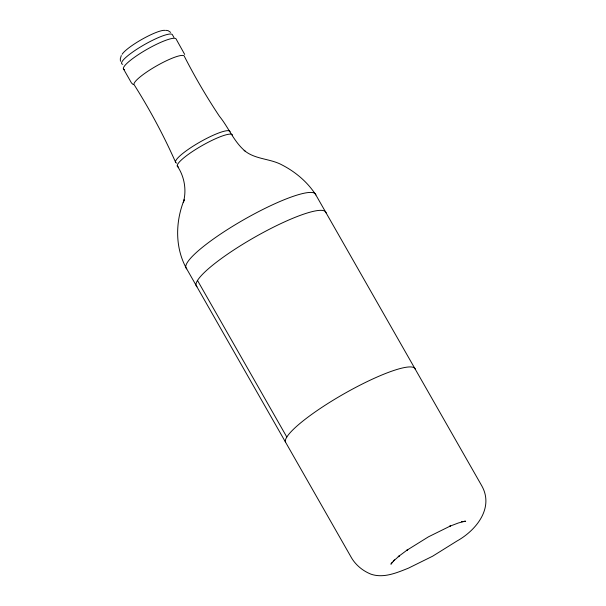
<?xml version="1.0" encoding="UTF-8"?>
<svg xmlns="http://www.w3.org/2000/svg" width="606" height="606" viewBox="0 0 606 606"><rect width="100%" height="100%" fill="white"/><g stroke="black" fill="none" stroke-linecap="round" stroke-linejoin="round"><path stroke-width="0.91" d="M121.291 55.54L120.299 58.827L120.442 61.244M392.09 562.413L390.9 564.201L394.445 559.944L393.165 561.33L399.407 555.808L398.203 556.709L407.747 549.597L406.937 550.203L428.51 536.802L450.606 525.887L449.463 526.372L458.401 522.97L465.423 521.115L464.105 521.395M463.446 521.531L461.431 521.637L465.65 521.471L461.992 521.501M165.809 30.3L168.15 30.686L170.68 32.391M244.135 150.349C254.967 159.62 270.215 158.378 282.29 165.09C295.705 172.043 307.666 182.209 315.877 194.965L481.702 485.686C494.329 507.889 476.18 530.333 457.007 540.999L432.631 556.202L408.512 568.117C396.915 572.746 383.666 578.51 371.054 574.2C363.153 571.079 356.055 565.39 351.654 558.081L185.837 267.36C174.876 246.49 175.513 221.326 184.179 199.783L183.307 202.662C186.792 190.314 184.527 176.543 177.255 165.976M123.374 68.743L131.472 82.946L133.312 84.666M245.521 151.447C233.999 142.046 228.636 127.548 219.372 116.185C206.585 96.937 194.897 76.962 184.383 56.388A28.899 5.219 -29.7 0 0 158.037 65.077A28.899 5.219 -29.7 0 0 133.964 84.454C149.667 109.285 163.605 135.244 175.528 162.097M173.983 37.511L172.551 35.004A29.224 5.272 -29.7 0 0 142.599 45.685A29.224 5.272 -29.7 0 0 122.738 64.297M197.503 280.464L286.82 437.055M184.701 54.442L176.263 39.307A30.315 5.469 -29.7 0 0 145.182 50.381A30.315 5.469 -29.7 0 0 124.586 69.698M285.365 441.857A74.538 13.453 -29.7 0 1 347.458 391.87A74.538 13.453 -29.7 0 1 415.413 369.463M196.988 286.759A74.538 13.453 -29.7 0 1 253.899 237.673A74.538 13.453 -29.7 0 1 326.096 212.873M178.512 166.968A31.686 5.719 -29.7 0 1 200.048 146.781A31.686 5.719 -29.7 0 1 232.537 135.199M176.778 163.075A31.262 5.643 -29.7 0 1 198.026 143.16A31.262 5.643 -29.7 0 1 230.075 131.737M186.769 268.852A74.538 13.453 -29.7 0 1 243.68 219.766A74.538 13.453 -29.7 0 1 315.877 194.965M122.147 54.26A25.437 4.59 -29.7 0 1 142.842 38.845A25.437 4.59 -29.7 0 1 165.021 30.398"/></g></svg>
